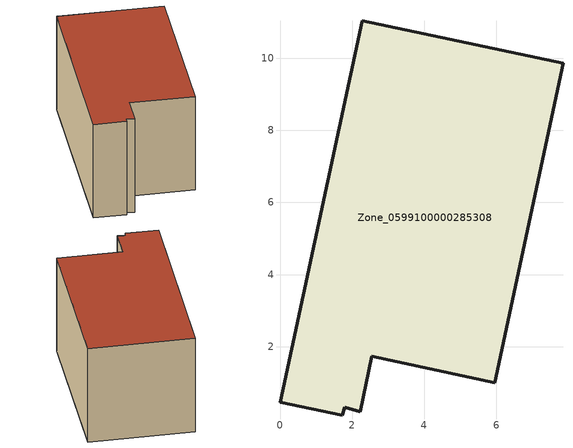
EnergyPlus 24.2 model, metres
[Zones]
Zone_0599100000285308
 floor ground (C_G): 5.96,1 2.55,1.73 2.22,0.19 1.79,0.32 1.73,0.1 0,0.46 2.28,11.04 7.85,9.86 z0
 wall outside (C_F): 2.55,1.73 5.96,1 7.85,9.86 2.28,11.04 0,0.46 1.73,0.1 1.79,0.32 2.22,0.19 2.55,1.73 z0:5.73
 roof outside (C_R): 0,0.46 1.73,0.1 1.79,0.32 2.22,0.19 2.55,1.73 5.96,1 7.85,9.86 2.28,11.04 z5.73
[BUILDING]
Pand.0599100000285308: North Axis=0; Terrain=City; Loads Convergence Tolerance Value=0.04; Temperature Convergence Tolerance Value=0.4; Solar Distribution=FullExterior; Maximum Number of Warmup Days=25; Minimum Number of Warmup Days=1
[Site:Location]
Rotterdam.The.Hague.AP_ZH_NLD Design_Conditions: Latitude=51.96; Longitude=4.45; Time Zone=1; Elevation=-4.5
[SITE:GROUNDTEMPERATURE:BUILDINGSURFACE]
18, 18, 18, 18, 18, 18, 18, 18, 18, 18, 18, 18
[MATERIAL] Thermal Absorptance=0.9; Solar Absorptance=0.7; Visible Absorptance=0.7
Name | Roughness | Thickness | Conductivity | Density | Specific Heat
G.TI.1975-1991 | MediumSmooth | 0.15 | 0.288461 | 540 | 1210
F.TI.1975-1991 | Rough | 0.3 | 0.230769 | 1920 | 840
R.TI.1975-1991 | MediumRough | 0.2 | 0.153846 | 1500 | 1000
[CONSTRUCTION]
C_G: G.TI.1975-1991
C_F: F.TI.1975-1991
C_R: R.TI.1975-1991
[ZONE]
Zone_0599100000285308: Type=1; Multiplier=1; Ceiling Height=Autocalculate; Volume=Autocalculate; Floor Area=autocalculate; Part of Total Floor Area=Yes
[ZONEINFILTRATION:DESIGNFLOWRATE]
Infil_Zone_0599100000285308: Zone or ZoneList or Space or SpaceList=Zone_0599100000285308; Schedule=AlwaysOn; Design Flow Rate Calculation Method=Flow/Area; Flow Rate per Floor Area=0.003; Constant Term Coefficient=1; Temperature Term Coefficient=0; Velocity Term Coefficient=0; Velocity Squared Term Coefficient=0
[HVACTEMPLATE:ZONE:IDEALLOADSAIRSYSTEM]
Zone_0599100000285308: Maximum Heating Supply Air Temperature=50; Minimum Cooling Supply Air Temperature=13; Maximum Heating Supply Air Humidity Ratio=0.0156; Minimum Cooling Supply Air Humidity Ratio=0.0077; Heating Limit=NoLimit; Cooling Limit=NoLimit; Dehumidification Control Type=ConstantSensibleHeatRatio; Cooling Sensible Heat Ratio=0.7; Dehumidification Setpoint=60; Humidification Control Type=None; Humidification Setpoint=30; Outdoor Air Method=None; Outdoor Air Flow Rate per Person=0.00944; Outdoor Air Flow Rate per Zone Floor Area=0; Outdoor Air Flow Rate per Zone=0; Demand Controlled Ventilation Type=None; Outdoor Air Economizer Type=NoEconomizer; Heat Recovery Type=None; Sensible Heat Recovery Effectiveness=0.7; Latent Heat Recovery Effectiveness=0.65
[ZONECONTROL:THERMOSTAT]
ThermostatControl_Zone_0599100000285308: Zone or ZoneList=Zone_0599100000285308; Control Type Schedule=DualSetpointControlType; Control 1=Thermostat_Zone_0599100000285308; Temperature Difference Between Cutout And Setpoint=0
[THERMOSTATSETPOINT:DUALSETPOINT]
Thermostat_Zone_0599100000285308: Heating Setpoint Temperature Schedule=HeatingSetpoint_Zone_0599100000285308; Cooling Setpoint Temperature Schedule=CoolingSetpoint_Zone_0599100000285308
[SCHEDULE:COMPACT]
HeatingSetpoint_Zone_0599100000285308: Through: 12/31, For: AllDays, Until: 24:00, 21
CoolingSetpoint_Zone_0599100000285308: Through: 12/31, For: AllDays, Until: 24:00, 24
DualSetpointControlType: Through: 12/31, For: AllDays, Until: 24:00, 4
AlwaysOn: Through: 12/31, For: AllDays, Until: 24:00, 1
